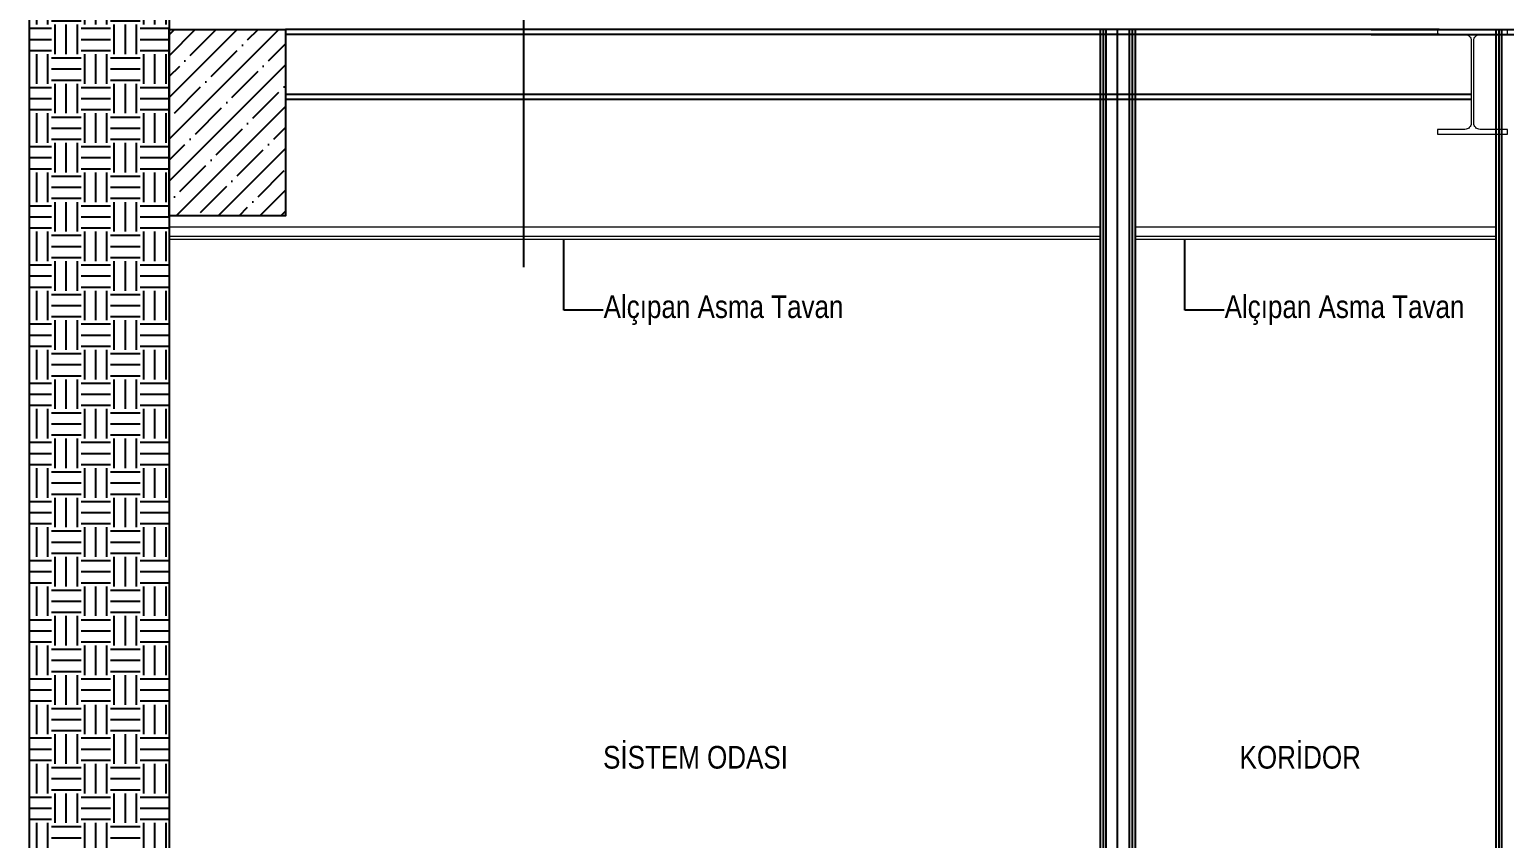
# Model space of a CAD drawing. Header units: millimetres. Extents: x 132785 to 150483, y 90225 to 103753.
# Drawn here: x 143350 to 143984, y 94632 to 94979 of the extents above; entities that cross this region are included whole.
import ezdxf

# ---------------------------------------------------------------- set-up
doc = ezdxf.new("R2010")
doc.units = ezdxf.units.MM
for name, color, linetype in [('A-alcipan', 171, 'Continuous'), ('A-dis-olcu', 2, 'Continuous'), ('A-earthwall', 4, 'Continuous'), ('A-gorunus2', 1, 'Continuous'), ('A-izolasyon', 252, 'BATTING'), ('A-tarama', 252, 'Continuous'), ('A-tasiyici', 5, 'Continuous'), ('A-text', 2, 'Continuous')]:
    doc.layers.add(name, color=color, linetype=linetype)
doc.layers.add('A-celik', color=2, linetype='Continuous', lineweight=0)
doc.layers.add('A-tavan', color=71, linetype='Continuous', lineweight=0)
doc.styles.add('ARIEL50SD', font='ARIALN.TTF', dxfattribs={"height": 9})
doc.linetypes.add('BATTING', pattern='A,0.0001,-0.1,[134,ltypeshp.shx,S=0.1,R=0,X=-0.1,Y=0],-0.2,[134,ltypeshp.shx,S=0.1,R=180,X=0.1,Y=0],-0.1', length=0.4001)

msp = doc.modelspace()

# ---------------------------------------------------------------- hatches: boundary and pattern name
at = {"layer": 'A-tarama'}
h = msp.add_hatch(dxfattribs=at)
h.set_pattern_fill('EARTH', color=252, scale=2)
h.set_pattern_definition([(0, (-318170.982, -4025062.451), (12.7, 12.7), [12.7, -12.7]), (0, (-318170.982, -4025057.688), (12.7, 12.7), [12.7, -12.7]), (0, (-318170.982, -4025052.926), (12.7, 12.7), [12.7, -12.7]), (90, (-318169.395, -4025051.338), (-12.7, 12.7), [12.7, -12.7]), (90, (-318164.632, -4025051.338), (-12.7, 12.7), [12.7, -12.7]), (90, (-318159.87, -4025051.338), (-12.7, 12.7), [12.7, -12.7])])
h.paths.add_polyline_path([(143410.274, 95103.967), (143350.274, 95103.967), (143350.274, 94449.267), (143360.274, 94449.267), (143360.274, 94460.467), (143360.574, 94460.467), (143360.574, 94449.267), (143370.774, 94449.267), (143410.274, 94448.967)])
h = msp.add_hatch(dxfattribs=at)
h.set_pattern_fill('ANSI35', color=252, scale=2, style=0)
h.set_pattern_definition([(45, (-291606.776, -4030952.553), (-8.98025612, 8.98025612), []), (45, (-291597.796, -4030952.553), (-8.98025612, 8.98025612), [15.875, -3.175, 0, -3.175])])
h.paths.add_polyline_path([(143460.274, 94978.967), (143410.274, 94978.967), (143410.274, 94898.967), (143460.274, 94898.967)])

# ---------------------------------------------------------------- linework, layer by layer
at = {"layer": 'A-alcipan', "color": 252}
for points in [[(143810.274, 94978.967), (143810.274, 94428.967)], [(143811.524, 94978.967), (143811.524, 94428.967)], [(143812.774, 94978.967), (143812.774, 94428.967)], [(143822.774, 94978.967), (143822.774, 94428.967)], [(143824.024, 94978.967), (143824.024, 94428.967)], [(143825.274, 94978.967), (143825.274, 94428.967)], [(143825.274, 94978.967), (143825.274, 94428.967)], [(143980.274, 94978.967), (143980.274, 94428.967)], [(143981.524, 94978.967), (143981.524, 94428.967)], [(143982.774, 94978.967), (143982.774, 94428.967)]]:
    msp.add_lwpolyline(points, dxfattribs=at)
at = {"layer": 'A-celik', "color": 252}
msp.add_lwpolyline([(143973.549, 94976.867), (143985.274, 94976.867), (143985.274, 94978.967), (143955.274, 94978.967), (143955.274, 94976.867), (143966.999, 94976.867, -0.4142136), (143969.699, 94974.167), (143969.699, 94938.767, -0.4142136), (143966.999, 94936.067), (143955.274, 94936.067), (143955.274, 94933.967), (143985.274, 94933.967), (143985.274, 94936.067), (143973.549, 94936.067, -0.4142136), (143970.849, 94938.767), (143970.849, 94974.167, -0.4142136)], format="xyb", close=True, dxfattribs=at)
at = {"layer": 'A-dis-olcu', "color": 252}
for points in [[(143579.841, 94858.412), (143579.841, 94888.967)], [(143846.657, 94858.412), (143846.657, 94888.967)]]:
    msp.add_lwpolyline(points, dxfattribs=at)
at = {"layer": 'A-earthwall', "color": 252}
msp.add_lwpolyline([(143350.274, 94448.967), (143350.274, 95103.967), (143410.274, 95103.967), (143410.274, 94448.967)], close=True, dxfattribs=at)
at = {"layer": 'A-gorunus2', "color": 252}
for p, q in [((143956.021, 94978.967), (143460.274, 94978.967)), ((143956.021, 94976.867), (143460.274, 94976.867)), ((143926.799, 94978.967), (145735.274, 94978.967)), ((143926.799, 94976.867), (145735.274, 94976.867))]:
    msp.add_line(p, q, dxfattribs=at)
for points in [[(143969.699, 94951.067), (143460.274, 94951.067)], [(143969.699, 94948.967), (143460.274, 94948.967)]]:
    msp.add_lwpolyline(points, dxfattribs=at)
at = {"layer": 'A-izolasyon', "color": 252, "ltscale": 12}
msp.add_line((143817.774, 94428.967), (143817.774, 94978.967), dxfattribs=at)
at = {"layer": 'A-tasiyici', "color": 252}
msp.add_lwpolyline([(143410.274, 94898.967), (143410.274, 94978.967), (143460.274, 94978.967), (143460.274, 94898.967), (143410.274, 94898.967)], dxfattribs=at)
at = {"layer": 'A-tavan', "color": 252}
for p, q in [((143410.274, 94894.217), (143810.274, 94894.217)), ((143410.274, 94894.217), (143410.274, 94890.217)), ((143825.274, 94894.217), (143980.274, 94894.217)), ((143410.274, 94890.217), (143810.274, 94890.217)), ((143410.274, 94888.967), (143810.274, 94888.967)), ((143825.274, 94890.217), (143980.274, 94890.217)), ((143825.274, 94888.967), (143980.274, 94888.967))]:
    msp.add_line(p, q, dxfattribs=at)
at = {"layer": 'A-text', "color": 252}
for p, q in [((143562.658, 94876.959), (143562.658, 95285.027)), ((143596.716, 94858.412), (143579.841, 94858.412)), ((143863.532, 94858.412), (143846.657, 94858.412))]:
    msp.add_line(p, q, dxfattribs=at)

# ---------------------------------------------------------------- texts
at = {"layer": 'A-text', "color": 252, "style": 'ARIEL50SD'}
for s, p in [('Alçıpan Asma Tavan', (143596.946, 94855.048)), ('Alçıpan Asma Tavan', (143863.762, 94855.048)), ('SİSTEM ODASI', (143596.716, 94661.518)), ('KORİDOR', (143870.197, 94661.518))]:
    msp.add_text(s, height=9.75, dxfattribs=at).set_placement(p)

doc.saveas('drawing.dxf')
